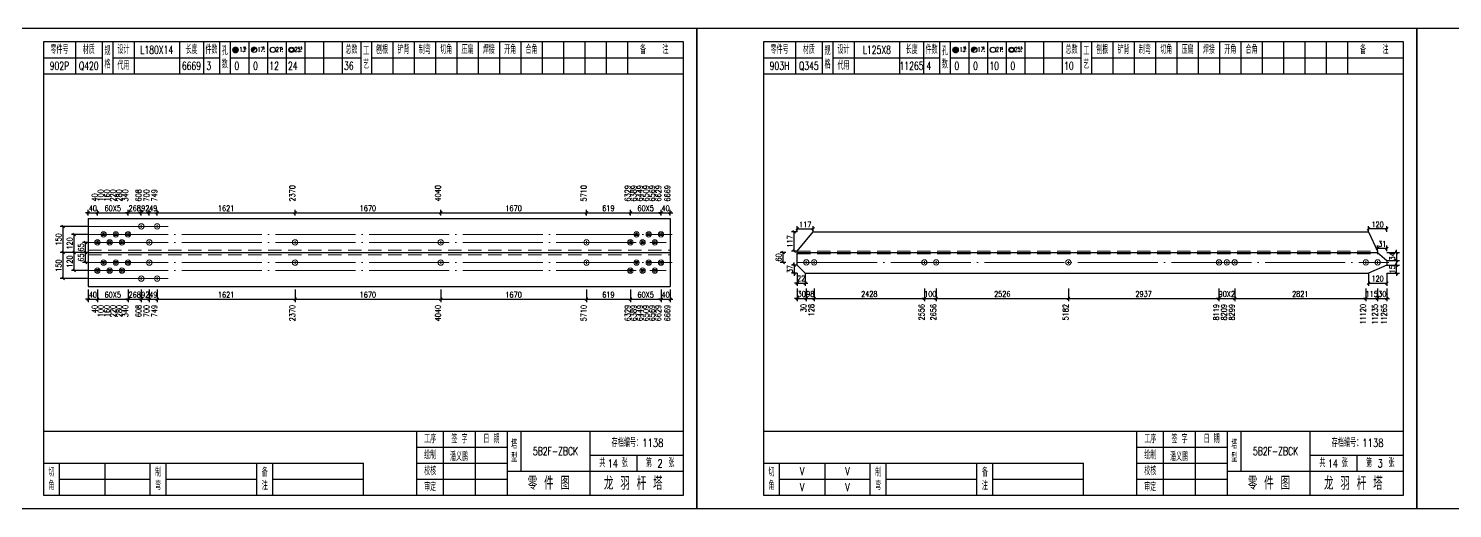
# Model space of a CAD drawing. Header units: millimetres. Extents: x 0 to 30240, y -10896 to -1348.
# Drawn here: x 289 to 823, y -6637 to -6457 of the extents above; entities that cross this region are included whole.
import ezdxf
from ezdxf.enums import TextEntityAlignment as Align

# ---------------------------------------------------------------- set-up
doc = ezdxf.new("R2010")
doc.units = ezdxf.units.MM
doc.header["$LTSCALE"] = 20
doc.header["$PDMODE"] = 1
doc.linetypes.add('DASHDOT2X', pattern=[1.75, 1.5, -0.125, 0, -0.125])
doc.linetypes.add('HIDDEN', pattern=[0.375, 0.25, -0.125])
for name, color, linetype, lineweight in [('1', 7, 'Continuous', 25), ('11', 3, 'Continuous', 13), ('2', 1, 'HIDDEN', 13), ('5', 1, 'Continuous', 13), ('7', 2, 'DASHDOT2X', 13)]:
    doc.layers.add(name, color=color, linetype=linetype, lineweight=lineweight)
doc.styles.get("Standard").update_dxf_attribs({"font": 'simplex', "width": 0.7, "bigfont": 'gbhzfs.shx'})
doc.styles.add('SYMBOL_TXT', font='txt.shx', dxfattribs={"width": 0.6})
doc.styles.add('TITLE_TXT', font='simplex.shx', dxfattribs={"width": 0.75, "height": 2.5, "bigfont": 'gbhzfs.shx'})
doc.dimstyles.get("Standard").update_dxf_attribs({"dimtxt": 2.1, "dimasz": 1, "dimexe": 1.05, "dimexo": 0, "dimgap": 0.63, "dimtad": 1, "dimzin": 0, "dimdsep": 46, "dimtxsty": 'standard', "dimblk": 'OBLIQUE', "dimblk1": 'OBLIQUE', "dimblk2": 'OBLIQUE', "dimcen": 0.09, "dimadec": 0, "dimazin": 0, "dimtfac": 1, "dimtdec": 1, "dimtix": 1, "dimtmove": 0, "dimatfit": 3, "dimfxl": 0, "dimtolj": 1, "dimtzin": 0, "dimarcsym": 0})
pattern_1 = [(0, (-3, 0), (0, 0.0125), [])]

# ---------------------------------------------------------------- blocks, each defined once
blk = doc.blocks.new('M12_HOLE')
h = blk.add_hatch()
h.set_pattern_fill('LINE', scale=0.1, style=0)
h.set_pattern_definition(pattern_1)
h.paths.add_polyline_path([(-5, 0, 1), (-1, 0, 1)])
at = {"color": 7}
blk.add_circle((-3, 0), 2, dxfattribs=at)
at = {"color": 7, "attachment_point": 1, "style": 'SYMBOL_TXT'}
for s, insert, char_height, width in [('13\\f??|b0|i0|c0|p54;.', (-0.1, 2.1), 3.5, 5.707), ('5', (3.7, 2.3), 1.8, 2.931)]:
    blk.add_mtext(s, dxfattribs=dict(at, insert=insert, char_height=char_height, width=width))
blk = doc.blocks.new('M16_HOLE')
h = blk.add_hatch()
h.set_pattern_fill('LINE', scale=0.1, style=0)
h.set_pattern_definition(pattern_1)
h.paths.add_polyline_path([(-1.6, 1.4, 0.668179), (-5, 0, 0.198912), (-4.4, -1.4)])
at = {"color": 7}
blk.add_circle((-3, 0), 2, dxfattribs=at)
at = {"color": 7, "attachment_point": 1, "style": 'SYMBOL_TXT'}
for s, insert, char_height, width in [('17.', (-0.4, 2.1), 3.5, 6.316), ('5', (3.6, 2.3), 1.8, 1.822)]:
    blk.add_mtext(s, dxfattribs=dict(at, insert=insert, char_height=char_height, width=width))
blk = doc.blocks.new('M20_HOLE')
at = {"color": 7}
blk.add_circle((-3, 0), 2, dxfattribs=at)
at = {"color": 7, "attachment_point": 1, "style": 'SYMBOL_TXT'}
for s, insert, char_height, width in [('21.', (-0.7, 2), 3.5, 6.074), ('5', (3.3, 2), 1.8, 1.458)]:
    blk.add_mtext(s, dxfattribs=dict(at, insert=insert, char_height=char_height, width=width))
blk = doc.blocks.new('M24_HOLE')
at = {"color": 7}
for radius in [2, 1.5]:
    blk.add_circle((-3, 0), radius, dxfattribs=at)
at = {"color": 7, "attachment_point": 1, "style": 'SYMBOL_TXT'}
for s, insert, char_height, width in [('25.', (-0.7, 2.1), 3.5, 2.429), ('5', (3.9, 2.3), 1.8, 1.944)]:
    blk.add_mtext(s, dxfattribs=dict(at, insert=insert, char_height=char_height, width=width))
blk = doc.blocks.new('JgCard')
for p, q in [((270, 180), (0, 180)), ((0, 180), (0, 0)), ((270, 0), (270, 180)), ((265, 175), (25, 175)), ((25, 175), (25, 5)), ((37, 175), (37, 163)), ((47, 175), (47, 163)), ((51, 175), (51, 163)), ((59, 175), (59, 163)), ((76, 175), (76, 163)), ((85, 175), (85, 163)), ((91, 175), (91, 163)), ((95, 175), (95, 163)), ((102, 175), (102, 163)), ((109, 175), (109, 163)), ((116, 175), (116, 163)), ((123, 175), (123, 163)), ((130, 175), (130, 163)), ((137, 175), (137, 163)), ((144, 175), (144, 163)), ((148, 175), (148, 163)), ((156, 175), (156, 163)), ((164, 175), (164, 163)), ((172, 175), (172, 163)), ((180, 175), (180, 163)), ((188, 175), (188, 163)), ((196, 175), (196, 163)), ((204, 175), (204, 163)), ((212, 175), (212, 163)), ((220, 175), (220, 163)), ((228, 175), (228, 163)), ((236, 175), (236, 163)), ((244, 175), (244, 163)), ((265, 5), (265, 175)), ((25, 169), (47, 169)), ((51, 169), (91, 169)), ((95, 169), (144, 169)), ((148, 169), (265, 169)), ((25, 163), (265, 163)), ((25, 29), (265, 29)), ((165, 5), (165, 29)), ((175, 5), (175, 29)), ((187, 5), (187, 29)), ((199, 5), (199, 29)), ((204, 29), (204, 14)), ((230, 5), (230, 29)), ((165, 23), (199, 23)), ((25, 17), (145, 17)), ((31, 5), (31, 17)), ((48, 17), (48, 5)), ((65, 5), (65, 17)), ((71, 5), (71, 17)), ((105, 5), (105, 17)), ((111, 5), (111, 17)), ((145, 5), (145, 17)), ((165, 17), (199, 17)), ((230, 20), (265, 20)), ((247.5, 20), (247.5, 14)), ((31, 11), (65, 11)), ((71, 11), (105, 11)), ((111, 11), (145, 11)), ((165, 11), (199, 11)), ((199, 14), (265, 14)), ((0, 0), (270, 0)), ((25, 5), (265, 5))]:
    blk.add_line(p, q)
blk.add_lwpolyline([(96.03, 171.99, -1), (98.03, 171.99, -1)], format="xyb", close=True)
blk.add_point((145, 96))
at = {"xscale": 0.5, "yscale": 0.5, "zscale": 0.5}
for name, p in [('M12_HOLE', (98.53, 171.99)), ('M16_HOLE', (105.5, 172)), ('M20_HOLE', (112.5, 172)), ('M24_HOLE', (119.5, 172))]:
    blk.add_blockref(name, p, dxfattribs=at)
at = {"style": 'TITLE_TXT', "width": 0.75}
for s, height, p in [('存档编号：1138', 3.076, (238.02, 23.07)), ('潘义鹏', 3, (177.45, 17.91)), ('龙 羽 杆 塔', 5, (235.17, 6.97))]:
    blk.add_text(s, height=height, dxfattribs=at).set_placement(p)
at = {"attachment_point": 5, "style": 'TITLE_TXT'}
for s, insert, char_height, width in [('零件号', (31, 172), 3, 15), ('材质', (42, 172), 3, 8), ('设计', (55, 172), 3, 8), ('长度', (80.5, 172), 3, 8), ('件数', (88, 172), 3, 6), ('总数', (140.5, 172), 3, 7), ('工\\P艺', (146, 169), 3, 4), ('刨根', (152, 172), 3, 8), ('铲背', (160, 172), 3, 8), ('制弯', (168, 172), 3, 8), ('切角', (176, 172), 3, 8), ('压扁', (184, 172), 3, 8), ('焊接', (192, 172), 3, 8), ('开角', (200, 172), 3, 8), ('合角', (208, 172), 3, 8), ('备    注', (254, 172), 3, 22), ('规格', (49, 169), 3, 4), ('代用', (55, 166), 3, 8), ('孔数', (93, 169), 3, 4), ('工序', (170, 26), 3, 10), ('签 字', (181, 26), 3, 12), ('日 期', (193, 26), 3, 12), ('绘制', (170, 20), 3, 10), ('塔\\P型', (201.5, 21.5), 3, 5), ('共    张', (238.75, 17), 3, 17.5), ('第    张', (256.25, 17), 3, 17.5), ('切\\P角', (28, 11), 3, 6), ('制\\P弯', (68, 11), 3, 6), ('备\\P注', (108, 11), 3, 6), ('校核', (170, 14), 3, 10), ('零 件 图', (214.5, 9.5), 5, 31), ('审定', (170, 8), 3, 10)]:
    blk.add_mtext(s, dxfattribs=dict(at, insert=insert, char_height=char_height, width=width))
blk = doc.blocks.new('M24')
for p, q in [((-0.6, 0), (0.6, 0)), ((0, -0.6), (0, 0.6))]:
    blk.add_line(p, q)
for radius in [1, 0.6]:
    blk.add_circle((0, 0), radius)
blk = doc.blocks.new('M20')
for p, q in [((-0.5, 0), (0.5, 0)), ((0, -0.5), (0, 0.5))]:
    blk.add_line(p, q)
blk.add_circle((0, 0), 1)
blk = doc.blocks.new('_Oblique')
at = {"color": 0, "linetype": 'ByBlock', "lineweight": -2}
blk.add_line((-0.5, -0.5), (0.5, 0.5), dxfattribs=at)
blk = doc.blocks.new('*D3761')
at = {"layer": '11', "color": 0, "lineweight": -2}
for p, q in [((311.8, -6555.16), (311.8, -6559.88)), ((315.24, -6555.16), (315.24, -6559.88)), ((311.8, -6558.83), (310.8, -6558.83)), ((311.8, -6558.83), (315.24, -6558.83)), ((315.24, -6558.83), (316.24, -6558.83))]:
    blk.add_line(p, q, dxfattribs=at)
at = {"layer": 'Defpoints', "color": 0}
for p in [(311.8, -6555.16), (315.24, -6555.16), (315.24, -6558.83)]:
    blk.add_point(p, dxfattribs=at)
at = {"layer": '11', "color": 0, "lineweight": -2}
blk.add_blockref('_Oblique', (311.8, -6558.83), dxfattribs=at)
at = {"layer": '11', "color": 0, "lineweight": -2, "rotation": 180}
blk.add_blockref('_Oblique', (315.24, -6558.83), dxfattribs=at)
at = {"layer": '11', "color": 0, "insert": (313.52, -6557.15), "char_height": 2.1, "attachment_point": 5}
blk.add_mtext('\\A1;40', dxfattribs=at)
blk = doc.blocks.new('*D3763')
at = {"layer": '11', "color": 0, "lineweight": -2}
for p, q in [((326.74, -6555.16), (326.74, -6559.88)), ((331.69, -6555.16), (331.69, -6559.88)), ((326.74, -6558.83), (325.74, -6558.83)), ((326.74, -6558.83), (331.69, -6558.83)), ((331.69, -6558.83), (332.69, -6558.83))]:
    blk.add_line(p, q, dxfattribs=at)
at = {"layer": 'Defpoints', "color": 0}
for p in [(326.74, -6555.16), (331.69, -6555.16), (331.69, -6558.83)]:
    blk.add_point(p, dxfattribs=at)
at = {"layer": '11', "color": 0, "lineweight": -2}
blk.add_blockref('_Oblique', (326.74, -6558.83), dxfattribs=at)
at = {"layer": '11', "color": 0, "lineweight": -2, "rotation": 180}
blk.add_blockref('_Oblique', (331.69, -6558.83), dxfattribs=at)
at = {"layer": '11', "color": 0, "insert": (329.22, -6557.15), "char_height": 2.1, "attachment_point": 5}
blk.add_mtext('\\A1;268', dxfattribs=at)
blk = doc.blocks.new('*D3764')
at = {"layer": '11', "color": 0, "lineweight": -2}
for p, q in [((331.69, -6555.16), (331.69, -6559.88)), ((334.7, -6555.16), (334.7, -6559.88)), ((331.69, -6558.83), (330.69, -6558.83)), ((331.69, -6558.83), (334.7, -6558.83)), ((334.7, -6558.83), (335.7, -6558.83))]:
    blk.add_line(p, q, dxfattribs=at)
at = {"layer": 'Defpoints', "color": 0}
for p in [(331.69, -6555.16), (334.7, -6555.16), (334.7, -6558.83)]:
    blk.add_point(p, dxfattribs=at)
at = {"layer": '11', "color": 0, "lineweight": -2}
blk.add_blockref('_Oblique', (331.69, -6558.83), dxfattribs=at)
at = {"layer": '11', "color": 0, "lineweight": -2, "rotation": 180}
blk.add_blockref('_Oblique', (334.7, -6558.83), dxfattribs=at)
at = {"layer": '11', "color": 0, "insert": (333.2, -6557.15), "char_height": 2.1, "attachment_point": 5}
blk.add_mtext('\\A1;92', dxfattribs=at)
blk = doc.blocks.new('*D3765')
at = {"layer": '11', "color": 0, "lineweight": -2}
for p, q in [((334.7, -6555.16), (334.7, -6559.88)), ((337.64, -6555.16), (337.64, -6559.88)), ((334.7, -6558.83), (333.7, -6558.83)), ((334.7, -6558.83), (337.64, -6558.83)), ((337.64, -6558.83), (338.64, -6558.83))]:
    blk.add_line(p, q, dxfattribs=at)
at = {"layer": 'Defpoints', "color": 0}
for p in [(334.7, -6555.16), (337.64, -6555.16), (337.64, -6558.83)]:
    blk.add_point(p, dxfattribs=at)
at = {"layer": '11', "color": 0, "lineweight": -2}
blk.add_blockref('_Oblique', (334.7, -6558.83), dxfattribs=at)
at = {"layer": '11', "color": 0, "lineweight": -2, "rotation": 180}
blk.add_blockref('_Oblique', (337.64, -6558.83), dxfattribs=at)
at = {"layer": '11', "color": 0, "insert": (336.17, -6557.15), "char_height": 2.1, "attachment_point": 5}
blk.add_mtext('\\A1;49', dxfattribs=at)
blk = doc.blocks.new('*D3771')
at = {"layer": '11', "color": 0, "lineweight": -2}
for p, q in [((526.56, -6555.16), (526.56, -6559.88)), ((530, -6555.16), (530, -6559.88)), ((526.56, -6558.83), (525.56, -6558.83)), ((526.56, -6558.83), (530, -6558.83)), ((530, -6558.83), (531, -6558.83))]:
    blk.add_line(p, q, dxfattribs=at)
at = {"layer": 'Defpoints', "color": 0}
for p in [(526.56, -6555.16), (530, -6555.16), (530, -6558.83)]:
    blk.add_point(p, dxfattribs=at)
at = {"layer": '11', "color": 0, "lineweight": -2}
blk.add_blockref('_Oblique', (526.56, -6558.83), dxfattribs=at)
at = {"layer": '11', "color": 0, "lineweight": -2, "rotation": 180}
blk.add_blockref('_Oblique', (530, -6558.83), dxfattribs=at)
at = {"layer": '11', "color": 0, "insert": (528.28, -6557.15), "char_height": 2.1, "attachment_point": 5}
blk.add_mtext('\\A1;40', dxfattribs=at)
blk = doc.blocks.new('*D3772')
at = {"layer": '11', "color": 0, "lineweight": -2}
for p, q in [((311.8, -6526.39), (310.8, -6526.39)), ((311.8, -6527.44), (311.8, -6525.34)), ((311.8, -6526.39), (315.24, -6526.39)), ((315.24, -6527.44), (315.24, -6525.34)), ((315.24, -6526.39), (316.24, -6526.39))]:
    blk.add_line(p, q, dxfattribs=at)
at = {"layer": 'Defpoints', "color": 0}
for p in [(311.8, -6527.44), (315.24, -6526.39), (315.24, -6527.44)]:
    blk.add_point(p, dxfattribs=at)
at = {"layer": '11', "color": 0, "lineweight": -2}
blk.add_blockref('_Oblique', (311.8, -6526.39), dxfattribs=at)
at = {"layer": '11', "color": 0, "lineweight": -2, "rotation": 180}
blk.add_blockref('_Oblique', (315.24, -6526.39), dxfattribs=at)
at = {"layer": '11', "color": 0, "insert": (313.52, -6524.71), "char_height": 2.1, "attachment_point": 5}
blk.add_mtext('\\A1;40', dxfattribs=at)
blk = doc.blocks.new('*D3774')
at = {"layer": '11', "color": 0, "lineweight": -2}
for p, q in [((326.74, -6526.39), (325.74, -6526.39)), ((326.74, -6527.44), (326.74, -6525.34)), ((326.74, -6526.39), (331.69, -6526.39)), ((331.69, -6527.44), (331.69, -6525.34)), ((331.69, -6526.39), (332.69, -6526.39))]:
    blk.add_line(p, q, dxfattribs=at)
at = {"layer": 'Defpoints', "color": 0}
for p in [(326.74, -6527.44), (331.69, -6526.39), (331.69, -6527.44)]:
    blk.add_point(p, dxfattribs=at)
at = {"layer": '11', "color": 0, "lineweight": -2}
blk.add_blockref('_Oblique', (326.74, -6526.39), dxfattribs=at)
at = {"layer": '11', "color": 0, "lineweight": -2, "rotation": 180}
blk.add_blockref('_Oblique', (331.69, -6526.39), dxfattribs=at)
at = {"layer": '11', "color": 0, "insert": (329.22, -6524.71), "char_height": 2.1, "attachment_point": 5}
blk.add_mtext('\\A1;268', dxfattribs=at)
blk = doc.blocks.new('*D3775')
at = {"layer": '11', "color": 0, "lineweight": -2}
for p, q in [((331.69, -6526.39), (330.69, -6526.39)), ((331.69, -6527.44), (331.69, -6525.34)), ((331.69, -6526.39), (334.7, -6526.39)), ((334.7, -6527.44), (334.7, -6525.34)), ((334.7, -6526.39), (335.7, -6526.39))]:
    blk.add_line(p, q, dxfattribs=at)
at = {"layer": 'Defpoints', "color": 0}
for p in [(331.69, -6527.44), (334.7, -6526.39), (334.7, -6527.44)]:
    blk.add_point(p, dxfattribs=at)
at = {"layer": '11', "color": 0, "lineweight": -2}
blk.add_blockref('_Oblique', (331.69, -6526.39), dxfattribs=at)
at = {"layer": '11', "color": 0, "lineweight": -2, "rotation": 180}
blk.add_blockref('_Oblique', (334.7, -6526.39), dxfattribs=at)
at = {"layer": '11', "color": 0, "insert": (333.2, -6524.71), "char_height": 2.1, "attachment_point": 5}
blk.add_mtext('\\A1;92', dxfattribs=at)
blk = doc.blocks.new('*D3776')
at = {"layer": '11', "color": 0, "lineweight": -2}
for p, q in [((334.7, -6526.39), (333.7, -6526.39)), ((334.7, -6527.44), (334.7, -6525.34)), ((334.7, -6526.39), (337.64, -6526.39)), ((337.64, -6527.44), (337.64, -6525.34)), ((337.64, -6526.39), (338.64, -6526.39))]:
    blk.add_line(p, q, dxfattribs=at)
at = {"layer": 'Defpoints', "color": 0}
for p in [(334.7, -6527.44), (337.64, -6526.39), (337.64, -6527.44)]:
    blk.add_point(p, dxfattribs=at)
at = {"layer": '11', "color": 0, "lineweight": -2}
blk.add_blockref('_Oblique', (334.7, -6526.39), dxfattribs=at)
at = {"layer": '11', "color": 0, "lineweight": -2, "rotation": 180}
blk.add_blockref('_Oblique', (337.64, -6526.39), dxfattribs=at)
at = {"layer": '11', "color": 0, "insert": (336.17, -6524.71), "char_height": 2.1, "attachment_point": 5}
blk.add_mtext('\\A1;49', dxfattribs=at)
blk = doc.blocks.new('*D3782')
at = {"layer": '11', "color": 0, "lineweight": -2}
for p, q in [((526.56, -6526.39), (525.56, -6526.39)), ((526.56, -6527.44), (526.56, -6525.34)), ((526.56, -6526.39), (530, -6526.39)), ((530, -6527.44), (530, -6525.34)), ((530, -6526.39), (531, -6526.39))]:
    blk.add_line(p, q, dxfattribs=at)
at = {"layer": 'Defpoints', "color": 0}
for p in [(526.56, -6527.44), (530, -6526.39), (530, -6527.44)]:
    blk.add_point(p, dxfattribs=at)
at = {"layer": '11', "color": 0, "lineweight": -2}
blk.add_blockref('_Oblique', (526.56, -6526.39), dxfattribs=at)
at = {"layer": '11', "color": 0, "lineweight": -2, "rotation": 180}
blk.add_blockref('_Oblique', (530, -6526.39), dxfattribs=at)
at = {"layer": '11', "color": 0, "insert": (528.28, -6524.71), "char_height": 2.1, "attachment_point": 5}
blk.add_mtext('\\A1;40', dxfattribs=at)
blk = doc.blocks.new('*D6638')
at = {"layer": '11', "color": 0, "lineweight": -2}
for p, q in [((798.7, -6546.02), (803.42, -6546.02)), ((802.38, -6546.02), (802.38, -6545.02)), ((802.38, -6549.07), (802.38, -6546.02)), ((798.7, -6549.07), (803.42, -6549.07)), ((802.38, -6549.07), (802.38, -6550.07))]:
    blk.add_line(p, q, dxfattribs=at)
at = {"layer": 'Defpoints', "color": 0}
for p in [(798.7, -6546.02), (802.38, -6546.02), (798.7, -6549.07)]:
    blk.add_point(p, dxfattribs=at)
at = {"layer": '11', "color": 0, "lineweight": -2}
for p, rotation in [((802.38, -6546.02), 270), ((802.38, -6549.07), 90)]:
    blk.add_blockref('_Oblique', p, dxfattribs=dict(at, rotation=rotation))
at = {"layer": '11', "color": 0, "insert": (800.7, -6547.55), "char_height": 2.1, "attachment_point": 5, "rotation": 90}
blk.add_mtext('\\A1;15', dxfattribs=at)
blk = doc.blocks.new('*D6639')
at = {"layer": '11', "color": 0, "lineweight": -2}
for p, q in [((802.38, -6541.3), (802.38, -6540.3)), ((798.7, -6541.3), (803.42, -6541.3)), ((798.7, -6544.28), (803.42, -6544.28)), ((802.38, -6541.3), (802.38, -6544.28)), ((802.38, -6544.28), (802.38, -6545.28))]:
    blk.add_line(p, q, dxfattribs=at)
at = {"layer": 'Defpoints', "color": 0}
for p in [(798.7, -6541.3), (798.7, -6544.28), (802.38, -6544.28)]:
    blk.add_point(p, dxfattribs=at)
at = {"layer": '11', "color": 0, "lineweight": -2}
for p, rotation in [((802.38, -6541.3), 270), ((802.38, -6544.28), 90)]:
    blk.add_blockref('_Oblique', p, dxfattribs=dict(at, rotation=rotation))
at = {"layer": '11', "color": 0, "insert": (800.7, -6542.79), "char_height": 2.1, "attachment_point": 5, "rotation": 90}
blk.add_mtext('\\A1;34', dxfattribs=at)
blk = doc.blocks.new('*D6640')
at = {"layer": '11', "color": 0, "lineweight": -2}
for p, q in [((795.23, -6540.8), (795.23, -6538.7)), ((798.7, -6539.75), (795.23, -6539.75)), ((798.7, -6540.8), (798.7, -6538.7))]:
    blk.add_line(p, q, dxfattribs=at)
at = {"layer": 'Defpoints', "color": 0}
for p in [(795.23, -6539.75), (795.23, -6540.8), (798.7, -6540.8)]:
    blk.add_point(p, dxfattribs=at)
at = {"layer": '11', "color": 0, "lineweight": -2, "rotation": 180}
blk.add_blockref('_Oblique', (795.23, -6539.75), dxfattribs=at)
at = {"layer": '11', "color": 0, "lineweight": -2}
blk.add_blockref('_Oblique', (798.7, -6539.75), dxfattribs=at)
at = {"layer": '11', "color": 0, "insert": (796.96, -6538.07), "char_height": 2.1, "attachment_point": 5}
blk.add_mtext('\\A1;31', dxfattribs=at)
blk = doc.blocks.new('*D6641')
at = {"layer": '11', "color": 0, "lineweight": -2}
for p, q in [((791.81, -6533.53), (791.81, -6531.43)), ((798.7, -6532.48), (791.81, -6532.48)), ((798.7, -6533.53), (798.7, -6531.43))]:
    blk.add_line(p, q, dxfattribs=at)
at = {"layer": 'Defpoints', "color": 0}
for p in [(791.81, -6532.48), (791.81, -6533.53), (798.7, -6533.53)]:
    blk.add_point(p, dxfattribs=at)
at = {"layer": '11', "color": 0, "lineweight": -2, "rotation": 180}
blk.add_blockref('_Oblique', (791.81, -6532.48), dxfattribs=at)
at = {"layer": '11', "color": 0, "lineweight": -2}
blk.add_blockref('_Oblique', (798.7, -6532.48), dxfattribs=at)
at = {"layer": '11', "color": 0, "insert": (795.26, -6530.8), "char_height": 2.1, "attachment_point": 5}
blk.add_mtext('\\A1;120', dxfattribs=at)
blk = doc.blocks.new('*D6644')
at = {"layer": '11', "color": 0, "lineweight": -2}
for p, q in [((577.6, -6549.07), (577.6, -6553.79)), ((580.58, -6549.07), (580.58, -6553.79)), ((577.6, -6552.74), (576.6, -6552.74)), ((577.6, -6552.74), (580.58, -6552.74)), ((580.58, -6552.74), (581.58, -6552.74))]:
    blk.add_line(p, q, dxfattribs=at)
at = {"layer": 'Defpoints', "color": 0}
for p in [(577.6, -6549.07), (580.58, -6549.07), (580.58, -6552.74)]:
    blk.add_point(p, dxfattribs=at)
at = {"layer": '11', "color": 0, "lineweight": -2}
blk.add_blockref('_Oblique', (577.6, -6552.74), dxfattribs=at)
at = {"layer": '11', "color": 0, "lineweight": -2, "rotation": 180}
blk.add_blockref('_Oblique', (580.58, -6552.74), dxfattribs=at)
at = {"layer": '11', "color": 0, "insert": (579.09, -6551.06), "char_height": 2.1, "attachment_point": 5}
blk.add_mtext('\\A1;22', dxfattribs=at)
blk = doc.blocks.new('*D6645')
at = {"layer": '11', "color": 0, "lineweight": -2}
for p, q in [((577.6, -6546.02), (575.5, -6546.02)), ((576.55, -6546.02), (576.55, -6545.02)), ((576.55, -6546.02), (576.55, -6549.07)), ((577.6, -6549.07), (575.5, -6549.07)), ((576.55, -6549.07), (576.55, -6550.07))]:
    blk.add_line(p, q, dxfattribs=at)
at = {"layer": 'Defpoints', "color": 0}
for p in [(577.6, -6546.02), (576.55, -6549.07), (577.6, -6549.07)]:
    blk.add_point(p, dxfattribs=at)
at = {"layer": '11', "color": 0, "lineweight": -2}
for p, rotation in [((576.55, -6546.02), 270), ((576.55, -6549.07), 90)]:
    blk.add_blockref('_Oblique', p, dxfattribs=dict(at, rotation=rotation))
at = {"layer": '11', "color": 0, "insert": (574.87, -6547.55), "char_height": 2.1, "attachment_point": 5, "rotation": 90}
blk.add_mtext('\\A1;37', dxfattribs=at)
blk = doc.blocks.new('*D6646')
at = {"layer": '11', "color": 0, "lineweight": -2}
for p, q in [((795.26, -6554.84), (795.26, -6559.57)), ((798.7, -6554.84), (798.7, -6559.57)), ((795.26, -6558.52), (794.26, -6558.52)), ((795.26, -6558.52), (798.7, -6558.52)), ((798.7, -6558.52), (799.7, -6558.52))]:
    blk.add_line(p, q, dxfattribs=at)
at = {"layer": 'Defpoints', "color": 0}
for p in [(795.26, -6554.84), (798.7, -6554.84), (798.7, -6558.52)]:
    blk.add_point(p, dxfattribs=at)
at = {"layer": '11', "color": 0, "lineweight": -2}
blk.add_blockref('_Oblique', (795.26, -6558.52), dxfattribs=at)
at = {"layer": '11', "color": 0, "lineweight": -2, "rotation": 180}
blk.add_blockref('_Oblique', (798.7, -6558.52), dxfattribs=at)
at = {"layer": '11', "color": 0, "insert": (796.98, -6556.84), "char_height": 2.1, "attachment_point": 5}
blk.add_mtext('\\A1;30', dxfattribs=at)
blk = doc.blocks.new('*D6647')
at = {"layer": '11', "color": 0, "lineweight": -2}
for p, q in [((790.85, -6554.84), (790.85, -6559.57)), ((795.26, -6554.84), (795.26, -6559.57)), ((790.85, -6558.52), (789.85, -6558.52)), ((790.85, -6558.52), (795.26, -6558.52)), ((795.26, -6558.52), (796.26, -6558.52))]:
    blk.add_line(p, q, dxfattribs=at)
at = {"layer": 'Defpoints', "color": 0}
for p in [(790.85, -6554.84), (795.26, -6554.84), (795.26, -6558.52)]:
    blk.add_point(p, dxfattribs=at)
at = {"layer": '11', "color": 0, "lineweight": -2}
blk.add_blockref('_Oblique', (790.85, -6558.52), dxfattribs=at)
at = {"layer": '11', "color": 0, "lineweight": -2, "rotation": 180}
blk.add_blockref('_Oblique', (795.26, -6558.52), dxfattribs=at)
at = {"layer": '11', "color": 0, "insert": (793.05, -6556.84), "char_height": 2.1, "attachment_point": 5}
blk.add_mtext('\\A1;115', dxfattribs=at)
blk = doc.blocks.new('*D6649')
at = {"layer": '11', "color": 0, "lineweight": -2}
for p, q in [((735.78, -6554.84), (735.78, -6559.57)), ((741.66, -6554.84), (741.66, -6559.57)), ((735.78, -6558.52), (734.78, -6558.52)), ((735.78, -6558.52), (741.66, -6558.52)), ((741.66, -6558.52), (742.66, -6558.52))]:
    blk.add_line(p, q, dxfattribs=at)
at = {"layer": 'Defpoints', "color": 0}
for p in [(735.78, -6554.84), (741.66, -6554.84), (741.66, -6558.52)]:
    blk.add_point(p, dxfattribs=at)
at = {"layer": '11', "color": 0, "lineweight": -2}
blk.add_blockref('_Oblique', (735.78, -6558.52), dxfattribs=at)
at = {"layer": '11', "color": 0, "lineweight": -2, "rotation": 180}
blk.add_blockref('_Oblique', (741.66, -6558.52), dxfattribs=at)
at = {"layer": '11', "color": 0, "insert": (738.72, -6556.84), "char_height": 2.1, "attachment_point": 5}
blk.add_mtext('\\A1;90X2', dxfattribs=at)
blk = doc.blocks.new('*D6652')
at = {"layer": '11', "color": 0, "lineweight": -2}
for p, q in [((625.32, -6554.84), (625.32, -6559.57)), ((629.73, -6554.84), (629.73, -6559.57)), ((625.32, -6558.52), (624.32, -6558.52)), ((625.32, -6558.52), (629.73, -6558.52)), ((629.73, -6558.52), (630.73, -6558.52))]:
    blk.add_line(p, q, dxfattribs=at)
at = {"layer": 'Defpoints', "color": 0}
for p in [(625.32, -6554.84), (629.73, -6554.84), (629.73, -6558.52)]:
    blk.add_point(p, dxfattribs=at)
at = {"layer": '11', "color": 0, "lineweight": -2}
blk.add_blockref('_Oblique', (625.32, -6558.52), dxfattribs=at)
at = {"layer": '11', "color": 0, "lineweight": -2, "rotation": 180}
blk.add_blockref('_Oblique', (629.73, -6558.52), dxfattribs=at)
at = {"layer": '11', "color": 0, "insert": (627.52, -6556.84), "char_height": 2.1, "attachment_point": 5}
blk.add_mtext('\\A1;100', dxfattribs=at)
blk = doc.blocks.new('*D6654')
at = {"layer": '11', "color": 0, "lineweight": -2}
for p, q in [((581.04, -6554.84), (581.04, -6559.57)), ((583.98, -6554.84), (583.98, -6559.57)), ((581.04, -6558.52), (580.04, -6558.52)), ((581.04, -6558.52), (583.98, -6558.52)), ((583.98, -6558.52), (584.98, -6558.52))]:
    blk.add_line(p, q, dxfattribs=at)
at = {"layer": 'Defpoints', "color": 0}
for p in [(581.04, -6554.84), (583.98, -6554.84), (583.98, -6558.52)]:
    blk.add_point(p, dxfattribs=at)
at = {"layer": '11', "color": 0, "lineweight": -2}
blk.add_blockref('_Oblique', (581.04, -6558.52), dxfattribs=at)
at = {"layer": '11', "color": 0, "lineweight": -2, "rotation": 180}
blk.add_blockref('_Oblique', (583.98, -6558.52), dxfattribs=at)
at = {"layer": '11', "color": 0, "insert": (582.51, -6556.84), "char_height": 2.1, "attachment_point": 5}
blk.add_mtext('\\A1;98', dxfattribs=at)
blk = doc.blocks.new('*D6655')
at = {"layer": '11', "color": 0, "lineweight": -2}
for p, q in [((577.6, -6554.84), (577.6, -6559.57)), ((581.04, -6554.84), (581.04, -6559.57)), ((577.6, -6558.52), (576.6, -6558.52)), ((577.6, -6558.52), (581.04, -6558.52)), ((581.04, -6558.52), (582.04, -6558.52))]:
    blk.add_line(p, q, dxfattribs=at)
at = {"layer": 'Defpoints', "color": 0}
for p in [(577.6, -6554.84), (581.04, -6554.84), (581.04, -6558.52)]:
    blk.add_point(p, dxfattribs=at)
at = {"layer": '11', "color": 0, "lineweight": -2}
blk.add_blockref('_Oblique', (577.6, -6558.52), dxfattribs=at)
at = {"layer": '11', "color": 0, "lineweight": -2, "rotation": 180}
blk.add_blockref('_Oblique', (581.04, -6558.52), dxfattribs=at)
at = {"layer": '11', "color": 0, "insert": (579.32, -6556.84), "char_height": 2.1, "attachment_point": 5}
blk.add_mtext('\\A1;30', dxfattribs=at)

msp = doc.modelspace()

# ---------------------------------------------------------------- linework, layer by layer
at = {"layer": '1'}
for p, q in [((311.8, -6528.49), (311.8, -6554.11)), ((311.8, -6528.49), (530, -6528.49)), ((530, -6528.49), (530, -6554.11)), ((577.6, -6540.803), (583.65, -6533.53)), ((583.65, -6533.53), (791.814, -6533.53)), ((791.814, -6533.53), (795.227, -6540.803)), ((577.6, -6541.3), (577.6, -6540.803)), ((795.227, -6540.803), (795.227, -6541.3)), ((311.8, -6541.3), (530, -6541.3)), ((577.6, -6541.3), (795.227, -6541.3)), ((577.6, -6546.024), (577.6, -6541.3)), ((580.581, -6549.07), (577.6, -6546.024)), ((798.7, -6546.024), (791.814, -6549.07)), ((795.227, -6541.3), (798.7, -6544.283)), ((798.7, -6544.283), (798.7, -6546.024)), ((580.581, -6549.07), (791.814, -6549.07)), ((311.8, -6554.11), (530, -6554.11))]:
    msp.add_line(p, q, dxfattribs=at)
at = {"layer": '2'}
for p, q in [((311.8, -6540.479), (530, -6540.479)), ((577.6, -6540.803), (795.227, -6540.803)), ((311.8, -6542.12), (530, -6542.12)), ((577.6, -6541.797), (795.806, -6541.797))]:
    msp.add_line(p, q, dxfattribs=at)
at = {"layer": '7'}
for p, q in [((311.8, -6531.49), (341.842, -6531.49)), ((311.8, -6534.49), (530.76, -6534.49)), ((311.8, -6537.49), (528.46, -6537.49)), ((311.8, -6545.11), (530.76, -6545.11)), ((577.6, -6545.029), (799.46, -6545.029)), ((311.8, -6548.11), (528.46, -6548.11)), ((311.8, -6551.11), (341.842, -6551.11))]:
    msp.add_line(p, q, dxfattribs=at)

# ---------------------------------------------------------------- block references
at = {"layer": '1'}
for p in [(270, -6637.3), (540, -6637.3), (810, -6637.3)]:
    msp.add_blockref('JgCard', p, dxfattribs=at)
at = {"layer": '5'}
for name, p in [('M24', (317.54, -6534.49)), ('M24', (322.14, -6534.49)), ('M24', (326.74, -6534.49)), ('M20', (331.692, -6531.49)), ('M20', (337.642, -6531.49)), ('M24', (517.36, -6534.49)), ('M24', (521.96, -6534.49)), ('M24', (526.56, -6534.49)), ('M24', (315.24, -6537.49)), ('M24', (319.84, -6537.49)), ('M24', (324.44, -6537.49)), ('M20', (334.702, -6537.49)), ('M20', (389.339, -6537.49)), ('M20', (443.975, -6537.49)), ('M20', (498.612, -6537.49)), ('M24', (515.06, -6537.49)), ('M24', (519.66, -6537.49)), ('M24', (524.26, -6537.49)), ('M24', (317.54, -6545.11)), ('M24', (322.14, -6545.11)), ('M24', (326.74, -6545.11)), ('M20', (334.702, -6545.11)), ('M20', (389.339, -6545.11)), ('M20', (443.975, -6545.11)), ('M20', (498.612, -6545.11)), ('M24', (517.36, -6545.11)), ('M24', (521.96, -6545.11)), ('M24', (526.56, -6545.11)), ('M20', (581.04, -6545.029)), ('M20', (583.98, -6545.029)), ('M20', (625.319, -6545.029)), ('M20', (629.729, -6545.029)), ('M20', (679.307, -6545.029)), ('M20', (735.777, -6545.029)), ('M20', (738.717, -6545.029)), ('M20', (741.657, -6545.029)), ('M20', (790.85, -6545.029)), ('M20', (795.26, -6545.029)), ('M24', (315.24, -6548.11)), ('M24', (319.84, -6548.11)), ('M24', (324.44, -6548.11)), ('M20', (331.692, -6551.11)), ('M20', (337.642, -6551.11)), ('M24', (515.06, -6548.11)), ('M24', (519.66, -6548.11)), ('M24', (524.26, -6548.11))]:
    msp.add_blockref(name, p, dxfattribs=at)

# ---------------------------------------------------------------- texts
at = {"style": 'TITLE_TXT', "width": 0.75}
for s, p in [('14', (506.521, -6621.974)), ('2', (525.236, -6621.858)), ('14', (776.521, -6621.974)), ('3', (795.236, -6621.858))]:
    msp.add_text(s, height=3, dxfattribs=at).set_placement(p)
at = {"layer": '1', "width": 0.7}
for s, p in [('L180X14', (337.5, -6465.3)), ('L125X8', (607.5, -6465.3)), ('902P', (301, -6471.3)), ('Q420', (312, -6471.3)), ('6669', (350.5, -6471.3)), ('3', (357, -6471.3)), ('0', (367.5, -6471.3)), ('0', (374.5, -6471.3)), ('12', (381.5, -6471.3)), ('24', (388.5, -6471.3)), ('36', (409.5, -6471.3)), ('903H', (571, -6471.3)), ('Q345', (582, -6471.3)), ('11265', (620.5, -6471.3)), ('4', (627, -6471.3)), ('0', (637.5, -6471.3)), ('0', (644.5, -6471.3)), ('10', (651.5, -6471.3)), ('0', (658.5, -6471.3)), ('10', (679.5, -6471.3)), ('V', (579.5, -6623.3)), ('V', (596.5, -6623.3)), ('V', (579.5, -6629.3)), ('V', (596.5, -6629.3))]:
    msp.add_text(s, height=3, dxfattribs=at).set_placement(p, align=Align.MIDDLE_CENTER)
for s, p in [('100', (317.54, -6522.19)), ('160', (319.84, -6522.19)), ('220', (322.14, -6522.19)), ('280', (324.44, -6522.19)), ('340', (326.74, -6522.19)), ('608', (331.687, -6522.19)), ('700', (334.702, -6522.19)), ('749', (337.65, -6522.19)), ('2370', (389.334, -6522.19)), ('4040', (443.965, -6522.19)), ('5710', (498.597, -6522.19)), ('6329', (515.075, -6522.19)), ('6389', (517.375, -6522.19)), ('6449', (519.675, -6522.19)), ('6509', (521.975, -6522.19)), ('6569', (524.275, -6522.19)), ('6629', (526.593, -6522.19)), ('6669', (530, -6522.19)), ('40', (315.24, -6522.19))]:
    msp.add_text(s, height=2.1, rotation=90, dxfattribs=at).set_placement(p)
for s, p in [('40', (315.24, -6560.935)), ('100', (317.54, -6560.935)), ('160', (319.84, -6560.935)), ('220', (322.14, -6560.935)), ('280', (324.44, -6560.935)), ('340', (326.74, -6560.935)), ('608', (331.687, -6560.935)), ('700', (334.702, -6560.935)), ('749', (337.65, -6560.935)), ('2370', (389.333, -6560.935)), ('4040', (443.963, -6560.935)), ('5710', (498.597, -6560.935)), ('6329', (515.075, -6560.935)), ('6389', (517.375, -6560.935)), ('6449', (519.675, -6560.935)), ('6509', (521.975, -6560.935)), ('6569', (524.275, -6560.935)), ('6629', (526.593, -6560.935)), ('6669', (530, -6560.935)), ('30', (581.04, -6560.62)), ('128', (583.984, -6560.62)), ('2556', (625.318, -6560.62)), ('2656', (629.727, -6560.62)), ('5182', (679.305, -6560.62)), ('8119', (735.768, -6560.62)), ('8209', (738.702, -6560.62)), ('8299', (741.642, -6560.62)), ('11120', (790.845, -6560.62)), ('11235', (795.276, -6560.62)), ('11265', (798.7, -6560.62))]:
    msp.add_text(s, height=2.1, rotation=90, dxfattribs=at).set_placement(p, align=Align.RIGHT)
at = {"layer": '1', "char_height": 3, "width": 26, "attachment_point": 5}
for insert in [(487, -6615.8), (757, -6615.8)]:
    msp.add_mtext('5B2F-ZBCK', dxfattribs=dict(at, insert=insert))

# ---------------------------------------------------------------- dimensions: what is measured, and where the dimension line sits
at = {"layer": '1'}
for base, p1, p2, text in [((302.35, -6531.49), (311.75, -6541.3), (311.75, -6531.49), '150'), ((306.55, -6534.49), (311.75, -6541.3), (311.75, -6534.49), '120'), ((302.35, -6541.3), (311.75, -6551.11), (311.75, -6541.3), '150'), ((306.55, -6541.3), (311.75, -6548.11), (311.75, -6541.3), '120'), ((310.75, -6537.49), (311.75, -6541.3), (311.75, -6537.49), '65'), ((310.75, -6541.3), (311.75, -6545.11), (311.75, -6541.3), '65'), ((572.35, -6541.3), (573.35, -6545.029), (573.35, -6541.3), '60')]:
    msp.add_linear_dim(base=base, p1=p1, p2=p2, angle=90, text=text, dimstyle='standard', dxfattribs=at).render()
at = {"layer": '11'}
for base, p1, p2, text, picture, middle in [((315.24, -6526.39), (311.8, -6527.44), (315.24, -6527.44), '40', '*D3772', (313.52, -6524.71)), ((331.692, -6526.39), (326.74, -6527.44), (331.692, -6527.44), '268', '*D3774', (329.216, -6524.71)), ((334.702, -6526.39), (331.692, -6527.44), (334.702, -6527.44), '92', '*D3775', (333.197, -6524.71)), ((337.642, -6526.39), (334.702, -6527.44), (337.642, -6527.44), '49', '*D3776', (336.172, -6524.71)), ((530, -6526.39), (526.56, -6527.44), (530, -6527.44), '40', '*D3782', (528.28, -6524.71)), ((791.814, -6532.48), (798.7, -6533.53), (791.814, -6533.53), '120', '*D6641', (795.257, -6530.8)), ((795.227, -6539.753), (798.7, -6540.803), (795.227, -6540.803), '31', '*D6640', (796.964, -6538.073)), ((580.581, -6552.745), (577.6, -6549.07), (580.581, -6549.07), '22', '*D6644', (579.091, -6551.065)), ((315.24, -6558.835), (311.8, -6555.16), (315.24, -6555.16), '40', '*D3761', (313.52, -6557.155)), ((331.692, -6558.835), (326.74, -6555.16), (331.692, -6555.16), '268', '*D3763', (329.216, -6557.155)), ((334.702, -6558.835), (331.692, -6555.16), (334.702, -6555.16), '92', '*D3764', (333.197, -6557.155)), ((337.642, -6558.835), (334.702, -6555.16), (337.642, -6555.16), '49', '*D3765', (336.172, -6557.155)), ((530, -6558.835), (526.56, -6555.16), (530, -6555.16), '40', '*D3771', (528.28, -6557.155)), ((581.04, -6558.52), (577.6, -6554.845), (581.04, -6554.845), '30', '*D6655', (579.32, -6556.84)), ((583.98, -6558.52), (581.04, -6554.845), (583.98, -6554.845), '98', '*D6654', (582.51, -6556.84)), ((629.729, -6558.52), (625.319, -6554.845), (629.729, -6554.845), '100', '*D6652', (627.524, -6556.84)), ((741.657, -6558.52), (735.777, -6554.845), (741.657, -6554.845), '90X2', '*D6649', (738.717, -6556.84)), ((795.26, -6558.52), (790.85, -6554.845), (795.26, -6554.845), '115', '*D6647', (793.055, -6556.84)), ((798.7, -6558.52), (795.26, -6554.845), (798.7, -6554.845), '30', '*D6646', (796.98, -6556.84))]:
    dim = msp.add_linear_dim(base=base, p1=p1, p2=p2, text=text, dimstyle='standard', dxfattribs=at)
    dim.commit()
    dim.dimension.update_dxf_attribs({"geometry": picture, "text_midpoint": middle})
for base, p1, p2, text in [((326.74, -6526.39), (315.24, -6527.44), (326.74, -6527.44), '60X5'), ((389.339, -6526.39), (337.642, -6527.44), (389.339, -6527.44), '1621'), ((443.975, -6526.39), (389.339, -6527.44), (443.975, -6527.44), '1670'), ((498.612, -6526.39), (443.975, -6527.44), (498.612, -6527.44), '1670'), ((515.06, -6526.39), (498.612, -6527.44), (515.06, -6527.44), '619'), ((526.56, -6526.39), (515.06, -6527.44), (526.56, -6527.44), '60X5'), ((583.65, -6532.48), (577.6, -6533.53), (583.65, -6533.53), '117'), ((798.7, -6552.745), (791.814, -6549.07), (798.7, -6549.07), '120'), ((326.74, -6558.835), (315.24, -6555.16), (326.74, -6555.16), '60X5'), ((389.339, -6558.835), (337.642, -6555.16), (389.339, -6555.16), '1621'), ((443.975, -6558.835), (389.339, -6555.16), (443.975, -6555.16), '1670'), ((498.612, -6558.835), (443.975, -6555.16), (498.612, -6555.16), '1670'), ((515.06, -6558.835), (498.612, -6555.16), (515.06, -6555.16), '619'), ((526.56, -6558.835), (515.06, -6555.16), (526.56, -6555.16), '60X5'), ((625.319, -6558.52), (583.98, -6554.845), (625.319, -6554.845), '2428'), ((679.307, -6558.52), (629.729, -6554.845), (679.307, -6554.845), '2526'), ((735.777, -6558.52), (679.307, -6554.845), (735.777, -6554.845), '2937'), ((790.85, -6558.52), (741.657, -6554.845), (790.85, -6554.845), '2821')]:
    msp.add_linear_dim(base=base, p1=p1, p2=p2, text=text, dimstyle='standard', dxfattribs=at).render()
msp.add_linear_dim(base=(576.55, -6533.53), p1=(577.6, -6540.803), p2=(577.6, -6533.53), angle=90, text='117', dimstyle='standard', dxfattribs=at).render()
for base, p1, p2, text, picture, middle in [((802.375, -6544.283), (798.7, -6541.3), (798.7, -6544.283), '34', '*D6639', (800.695, -6542.792)), ((576.55, -6549.07), (577.6, -6546.024), (577.6, -6549.07), '37', '*D6645', (574.87, -6547.547)), ((802.375, -6546.024), (798.7, -6549.07), (798.7, -6546.024), '15', '*D6638', (800.695, -6547.547))]:
    dim = msp.add_linear_dim(base=base, p1=p1, p2=p2, angle=90, text=text, dimstyle='standard', dxfattribs=at)
    dim.commit()
    dim.dimension.update_dxf_attribs({"geometry": picture, "text_midpoint": middle})

doc.saveas('drawing.dxf')
